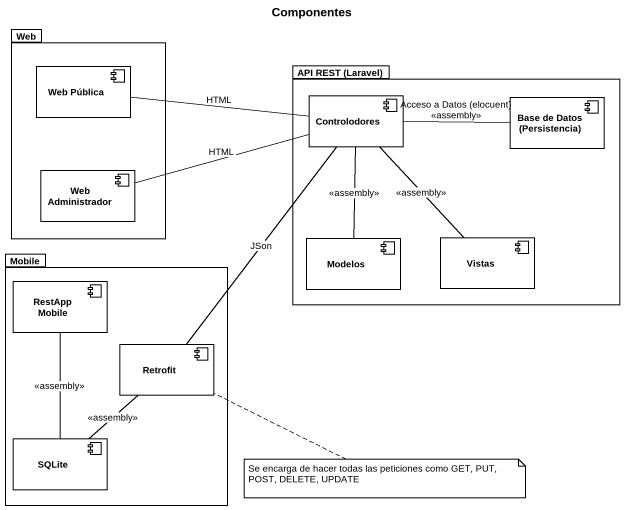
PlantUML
@startuml
title Componentes
package Web {
  component "Web Pública" as Web_Pública
  component "Web Administrador" as Web_Administrador
}
package "API REST (Laravel)" as API_REST_Laravel {
  component Controlodores
  component "Base de Datos (Persistencia)" as Base_de_Datos_Persistencia
  component Modelos
  component Vistas
}
package Mobile {
  component "RestApp Mobile" as RestApp_Mobile
  component Retrofit
  component SQLite
}
Web_Pública -right- Controlodores : HTML
Controlodores -right- Base_de_Datos_Persistencia : Acceso a Datos (elocuent)\n<<assembly>>
Controlodores -- Modelos : <<assembly>>
Controlodores -- Vistas : <<assembly>>
Web_Administrador -right- Controlodores : HTML
RestApp_Mobile -- SQLite : <<assembly>>
Retrofit -up- Controlodores : JSon
Retrofit -- SQLite : <<assembly>>
note right of Retrofit : Se encarga de hacer todas las peticiones como GET, PUT, POST, DELETE, UPDATE
@enduml
